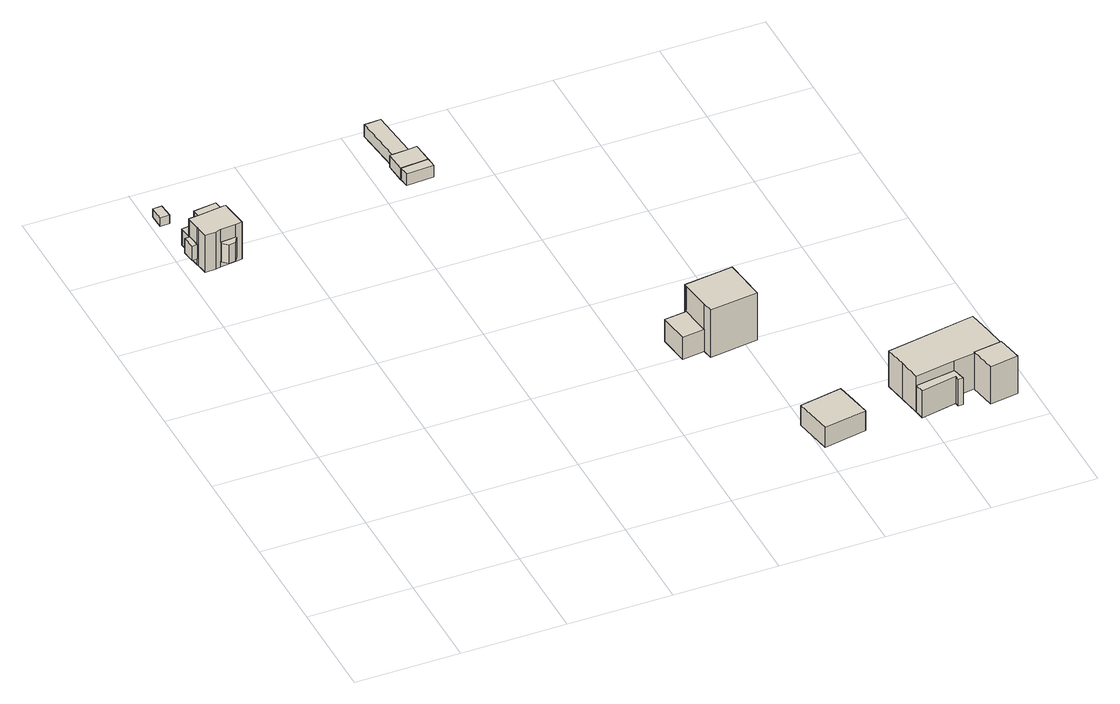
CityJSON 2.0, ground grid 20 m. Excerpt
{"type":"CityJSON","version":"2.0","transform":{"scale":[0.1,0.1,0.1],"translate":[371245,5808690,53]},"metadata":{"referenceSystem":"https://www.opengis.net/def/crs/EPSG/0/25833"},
"CityObjects":{
"building1":{"type":"Building","attributes":{"Gemeindeschluessel":"11000006","BezugspunktDach":"2200","function":"51009_1610","measuredHeight":3.09,"storeysAboveGround":0},"address":[{"country":"Germany","locality":"Berlin"}],"geometry":[{"type":"Solid","lod":"1","boundaries":[[[[0,1,2,3]],[[4,5,6,7]],[[4,7,3,2]],[[5,4,2,1]],[[6,5,1,0]],[[7,6,0,3]]]]}]},
"building2":{"type":"Building","attributes":{"Gemeindeschluessel":"11000006","BezugspunktDach":"2200","function":"31001_2723","measuredHeight":1.84,"storeysAboveGround":1},"address":[{"country":"Germany","locality":"Berlin","thoroughfareNumber":"35B (3)","thoroughfareName":"Königstraße"}],"geometry":[{"type":"Solid","lod":"1","boundaries":[[[[8,9,10,11]],[[12,13,14,15]],[[12,15,11,10]],[[13,12,10,9]],[[14,13,9,8]],[[15,14,8,11]]]]}]},
"building3":{"type":"Building","attributes":{"Gemeindeschluessel":"11000006","function":"31001_1010"},"address":[{"country":"Germany","locality":"Berlin","thoroughfareNumber":"35B","thoroughfareName":"Königstraße"}],"children":["building3-1","building3-2","building3-3","building3-4"]},
"building3-1":{"type":"BuildingPart","attributes":{"BezugspunktDach":"2200","measuredHeight":8.97,"storeysAboveGround":2},"parents":["building3"],"geometry":[{"type":"MultiSurface","lod":"1","boundaries":[[[16,17,18,19,20,21,22,23,24,25,26,27,28,29,30]],[[31,32,33,34,35,36,37,38,39,40,41,42,43,44,45]],[[31,45,30,29]],[[46,47,29,28]],[[32,31,48,49]],[[50,51,28,27]],[[34,33,27,26]],[[35,34,26,25]],[[36,35,25,24]],[[37,36,24,23]],[[52,53,23,22]],[[38,37,54,55]],[[39,38,22,21]],[[40,39,21,20]],[[41,40,20,19]],[[42,41,19,18]],[[43,42,18,17]],[[44,43,17,16]],[[45,44,16,30]],[[49,48,47,46]],[[56,33,32,51,50]],[[55,54,53,52]]]}]},
"building3-2":{"type":"BuildingPart","attributes":{"BezugspunktDach":"2200","measuredHeight":7.14,"storeysAboveGround":2},"parents":["building3"],"geometry":[{"type":"MultiSurface","lod":"1","boundaries":[[[51,50,57,58]],[[59,33,32,60]],[[59,60,58,57]],[[33,59,57,50]],[[60,32,49,61,62,46,51,58]],[[63,32,33,50,51]],[[46,62,61,49]]]}]},
"building3-3":{"type":"BuildingPart","attributes":{"BezugspunktDach":"2200","measuredHeight":4.07,"storeysAboveGround":2},"parents":["building3"],"geometry":[{"type":"Solid","lod":"1","boundaries":[[[[64,65,66,67,53,52]],[[54,68,69,70,71,55]],[[68,54,53,67]],[[69,68,67,66]],[[70,69,66,65]],[[71,70,65,64]],[[55,71,64,52]],[[54,55,52,53]]]]}]},
"building3-4":{"type":"BuildingPart","attributes":{"BezugspunktDach":"2200","measuredHeight":3.44,"storeysAboveGround":2},"parents":["building3"],"geometry":[{"type":"Solid","lod":"1","boundaries":[[[[47,46,62,72]],[[61,49,48,73]],[[61,73,72,62]],[[73,48,47,72]],[[61,62,46,49]],[[48,49,46,47]]]]}]},
"building4":{"type":"Building","attributes":{"Gemeindeschluessel":"11000006","BezugspunktDach":"2200","function":"51009_1610","measuredHeight":2.5,"storeysAboveGround":0},"address":[{"country":"Germany","locality":"Berlin"}],"geometry":[{"type":"Solid","lod":"1","boundaries":[[[[74,75,76,77]],[[78,79,80,81]],[[78,81,77,76]],[[79,78,76,75]],[[80,79,75,74]],[[81,80,74,77]]]]}]},
"building5":{"type":"Building","attributes":{"Gemeindeschluessel":"11000006","BezugspunktDach":"2200","function":"31001_2523","measuredHeight":2.54,"storeysAboveGround":1},"address":[{"country":"Germany","locality":"Berlin","thoroughfareNumber":"35B (1)","thoroughfareName":"Königstraße"}],"geometry":[{"type":"Solid","lod":"1","boundaries":[[[[77,76,82,83,84,85]],[[86,87,88,89,90,91]],[[86,91,85,84]],[[87,86,84,83]],[[88,87,83,82]],[[89,88,82,76]],[[90,89,76,77]],[[91,90,77,85]]]]}]},
"building6":{"type":"Building","attributes":{"Gemeindeschluessel":"11000006","BezugspunktDach":"2200","function":"31001_2463","measuredHeight":2.58,"storeysAboveGround":1},"address":[{"country":"Germany","locality":"Berlin","thoroughfareNumber":"35B (2)","thoroughfareName":"Königstraße"}],"geometry":[{"type":"Solid","lod":"1","boundaries":[[[[84,83,92,93]],[[94,87,86,95]],[[94,95,93,92]],[[87,94,92,83]],[[86,87,83,84]],[[95,86,84,93]]]]}]},
"building7":{"type":"Building","attributes":{"Gemeindeschluessel":"11000006","BezugspunktDach":"2200","function":"31001_2463","measuredHeight":5.42,"storeysAboveGround":1},"address":[{"country":"Germany","locality":"Berlin","thoroughfareNumber":"17 (1)","thoroughfareName":"Am Böttcherberg"}],"geometry":[{"type":"Solid","lod":"1","boundaries":[[[[96,97,98,99,100]],[[101,102,103,104,105]],[[101,105,100,99]],[[102,101,99,98]],[[103,102,98,97]],[[104,103,97,96]],[[105,104,96,100]]]]}]},
"building8":{"type":"Building","attributes":{"Gemeindeschluessel":"11000006","function":"31001_1010"},"address":[{"country":"Germany","locality":"Berlin","thoroughfareNumber":"16","thoroughfareName":"Am Böttcherberg"}],"children":["building8-1","building8-2"]},
"building8-1":{"type":"BuildingPart","attributes":{"BezugspunktDach":"2200","measuredHeight":10.95,"storeysAboveGround":3},"parents":["building8"],"geometry":[{"type":"MultiSurface","lod":"1","boundaries":[[[106,107,108,109,110,111,112]],[[113,114,115,116,117,118,119]],[[113,119,112,111]],[[114,113,111,110]],[[115,114,110,109]],[[116,115,109,108]],[[117,116,108,107]],[[120,121,107,106]],[[119,118,106,112]],[[118,117,121,120]]]}]},
"building8-2":{"type":"BuildingPart","attributes":{"BezugspunktDach":"2200","measuredHeight":4.82,"storeysAboveGround":3},"parents":["building8"],"geometry":[{"type":"MultiSurface","lod":"1","boundaries":[[[122,121,120,123]],[[124,125,126,127]],[[124,127,123,120]],[[125,124,118,117]],[[126,125,121,122]],[[127,126,122,123]],[[117,118,120,121]]]}]},
"building9":{"type":"Building","attributes":{"Gemeindeschluessel":"11000006","function":"31001_1010"},"address":[{"country":"Germany","locality":"Berlin","thoroughfareNumber":"17","thoroughfareName":"Am Böttcherberg"}],"children":["building9-1","building9-2","building9-3"]},
"building9-1":{"type":"BuildingPart","attributes":{"BezugspunktDach":"2200","measuredHeight":9.85,"storeysAboveGround":1},"parents":["building9"],"geometry":[{"type":"MultiSurface","lod":"1","boundaries":[[[128,129,130,131,132,133,134,135]],[[136,137,138,139,140,141,142,143]],[[136,143,135,134]],[[137,136,134,133]],[[138,137,133,132]],[[140,139,131,130]],[[144,145,146,130,129]],[[142,141,129,128]],[[143,142,128,135]],[[147,139,138,132,131]],[[141,140,146,145,144]]]}]},
"building9-2":{"type":"BuildingPart","attributes":{"BezugspunktDach":"2200","measuredHeight":5.79,"storeysAboveGround":1},"parents":["building9"],"geometry":[{"type":"Solid","lod":"1","boundaries":[[[[148,149,150,151,146,145]],[[140,152,153,154,155,141]],[[152,140,146,151]],[[153,152,151,150]],[[154,153,150,149]],[[155,154,149,148]],[[141,155,148,145]],[[140,141,145,146]]]]}]},
"building9-3":{"type":"BuildingPart","attributes":{"BezugspunktDach":"2200","measuredHeight":8.11,"storeysAboveGround":1},"parents":["building9"],"geometry":[{"type":"MultiSurface","lod":"1","boundaries":[[[156,157,158,159]],[[138,160,161,139]],[[132,131,139,159,158]],[[160,138,158,157]],[[161,160,157,156]],[[139,161,156,159]],[[162,138,139,131,132]]]}]}
},
"vertices":[
[20,977,51],[30,978,51],[27,1003,51],[17,1002,51],[27,1003,20],[30,978,20],[20,977,20],[17,1002,20],
[10,1089,36],[28,1090,36],[26,1119,36],[9,1118,36],[26,1119,18],[28,1090,18],[10,1089,18],[9,1118,18],
[27,1003,88],[30,979,88],[30,978,88],[31,973,88],[34,952,88],[55,954,88],[65,956,88],[94,959,88],[107,961,88],[103,988,88],[100,1015,88],[97,1015,88],[52,1009,88],[28,1006,88],[27,1006,88],[28,1006,7],[52,1009,7],[97,1015,7],[100,1015,7],[103,988,7],[107,961,7],[94,959,7],[65,956,7],[55,954,7],[34,952,7],[31,973,7],[30,978,7],[30,979,7],[27,1003,7],[27,1006,7],[52,1009,49],[28,1006,49],[28,1006,14],[52,1009,14],[97,1015,78],[52,1009,78],[65,956,61],[94,959,61],[94,959,20],[65,956,20],[97,1015,47],
[93,1040,78],[49,1034,78],[93,1040,7],[49,1034,7],[49,1034,14],[49,1034,49],[52,1009,47],
[65,952,61],[75,943,61],[88,945,61],[95,956,61],[95,956,20],[88,945,20],[75,943,20],[65,952,20],
[25,1031,49],[25,1031,14],
[435,1002,59],[488,1005,59],[486,1025,59],[433,1021,59],[486,1025,34],[488,1005,34],[435,1002,34],[433,1021,34],
[483,1066,59],[466,1064,59],[435,1062,59],[430,1062,59],[435,1062,33],[466,1064,33],[483,1066,33],[486,1025,33],[433,1021,33],[430,1062,33],
[457,1160,59],[425,1158,59],[457,1160,33],[425,1158,33],
[784,18,95],[867,33,95],[860,70,95],[853,107,95],[771,92,95],[853,107,52],[860,70,52],[867,33,52],[784,18,52],[771,92,52],
[698,410,153],[705,351,153],[708,331,153],[801,342,153],[796,384,153],[791,426,153],[697,414,153],[791,426,50],[796,384,50],[801,342,50],[708,331,50],[705,351,50],[698,410,50],[697,414,50],[698,410,97],[705,351,97],
[662,346,97],[655,405,97],[698,410,49],[705,351,49],[662,346,49],[655,405,49],
[959,83,133],[966,41,133],[1043,53,133],[1083,59,133],[1138,67,133],[1131,111,133],[1123,155,133],[952,125,133],[1123,155,55],[1131,111,55],[1138,67,55],[1083,59,55],[1043,53,55],[966,41,55],[959,83,55],[952,125,55],[966,41,92],[966,41,113],[1043,53,113],[1083,59,109],
[969,22,113],[1038,36,113],[1039,27,113],[1048,27,113],[1048,27,55],[1039,27,55],[1038,36,55],[969,22,55],
[1092,9,136],[1147,18,136],[1138,67,136],[1083,59,136],[1147,18,55],[1092,9,55],[1138,67,94]
]}
